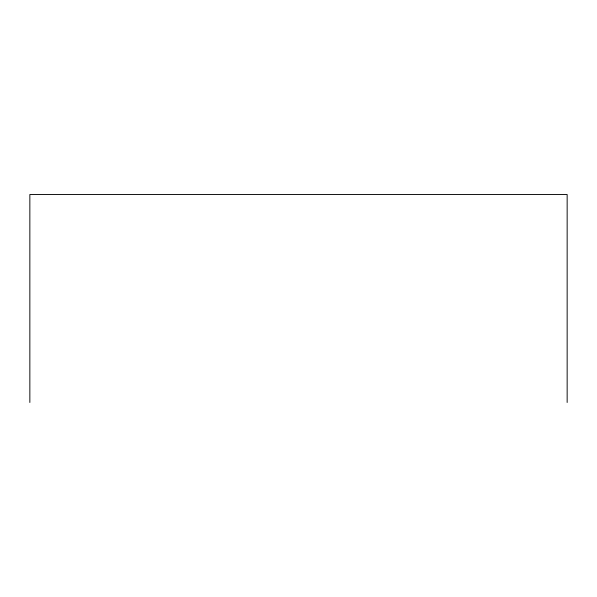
<?xml version="1.0" encoding="UTF-8"?>
<svg xmlns="http://www.w3.org/2000/svg" width="597" height="597" viewBox="0 0 597 597"><rect width="100%" height="100%" fill="white"/><g stroke="black" fill="none" stroke-linecap="round" stroke-linejoin="round"><path stroke-width="0.9" d="M567.15 402.482L567.15 194.518L29.85 194.518L29.85 402.482"/></g></svg>
